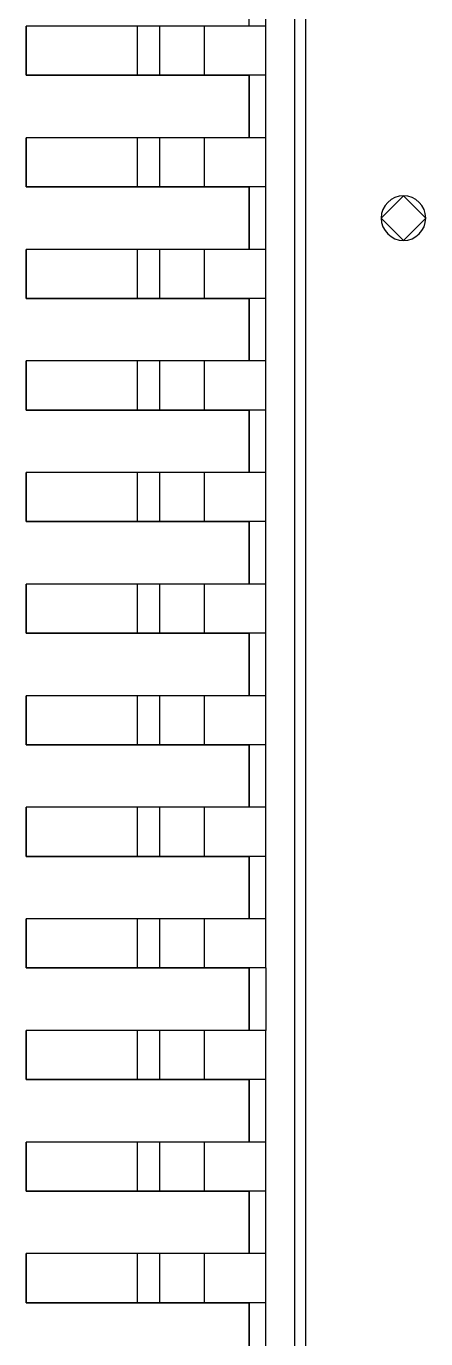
# Model space of a CAD drawing. Header units: inches. Extents: x 5 to 589, y -420 to -5.
# Drawn here: x 125.05 to 128.63, y -118.85 to -107.08 of the extents above; entities that cross this region are included whole.
import ezdxf

# ---------------------------------------------------------------- set-up
doc = ezdxf.new("R2010")
doc.units = ezdxf.units.IN
doc.header["$MEASUREMENT"] = 0

msp = doc.modelspace()

# ---------------------------------------------------------------- linework, layer by layer
at = {"color": 7, "true_color": 0xffffff}
for p, q in [((127.457, -128.25), (127.457, -89.358)), ((127.555, -89.4), (127.555, -128.208)), ((127.047, -107.084), (127.047, -106.524)), ((127.197, -107.084), (127.197, -106.524)), ((125.047, -107.084), (125.047, -107.524)), ((125.047, -107.524), (125.047, -107.084)), ((126.047, -107.084), (125.047, -107.084)), ((126.091, -107.084), (126.047, -107.084)), ((126.047, -107.524), (126.047, -107.084)), ((126.133, -107.084), (126.091, -107.084)), ((126.171, -107.084), (126.133, -107.084)), ((126.203, -107.084), (126.171, -107.084)), ((126.227, -107.084), (126.203, -107.084)), ((126.243, -107.084), (126.227, -107.084)), ((126.247, -107.084), (126.243, -107.084)), ((126.247, -107.524), (126.247, -107.084)), ((126.257, -107.084), (126.247, -107.084)), ((126.287, -107.084), (126.257, -107.084)), ((126.335, -107.084), (126.287, -107.084)), ((126.397, -107.084), (126.335, -107.084)), ((126.473, -107.084), (126.397, -107.084)), ((126.559, -107.084), (126.473, -107.084)), ((126.647, -107.084), (126.559, -107.084)), ((127.047, -107.084), (126.647, -107.084)), ((126.647, -107.524), (126.647, -107.084)), ((127.197, -107.084), (127.047, -107.084)), ((127.197, -107.524), (127.197, -107.084)), ((125.047, -107.524), (127.047, -107.524)), ((126.047, -107.524), (125.047, -107.524)), ((126.091, -107.524), (126.047, -107.524)), ((126.133, -107.524), (126.091, -107.524)), ((126.171, -107.524), (126.133, -107.524)), ((126.203, -107.524), (126.171, -107.524)), ((126.227, -107.524), (126.203, -107.524)), ((126.243, -107.524), (126.227, -107.524)), ((126.247, -107.524), (126.243, -107.524)), ((126.257, -107.524), (126.247, -107.524)), ((126.287, -107.524), (126.257, -107.524)), ((126.335, -107.524), (126.287, -107.524)), ((126.397, -107.524), (126.335, -107.524)), ((126.473, -107.524), (126.397, -107.524)), ((126.559, -107.524), (126.473, -107.524)), ((126.647, -107.524), (126.559, -107.524)), ((127.047, -107.524), (126.647, -107.524)), ((127.047, -107.524), (127.047, -108.084)), ((127.047, -108.084), (127.047, -107.524)), ((127.197, -107.524), (127.047, -107.524)), ((127.197, -108.084), (127.197, -107.524)), ((127.047, -108.084), (125.047, -108.084)), ((125.047, -108.084), (125.047, -108.524)), ((125.047, -108.524), (125.047, -108.084)), ((126.047, -108.084), (125.047, -108.084)), ((126.091, -108.084), (126.047, -108.084)), ((126.047, -108.524), (126.047, -108.084)), ((126.133, -108.084), (126.091, -108.084)), ((126.171, -108.084), (126.133, -108.084)), ((126.203, -108.084), (126.171, -108.084)), ((126.227, -108.084), (126.203, -108.084)), ((126.243, -108.084), (126.227, -108.084)), ((126.247, -108.084), (126.243, -108.084)), ((126.247, -108.524), (126.247, -108.084)), ((126.257, -108.084), (126.247, -108.084)), ((126.287, -108.084), (126.257, -108.084)), ((126.335, -108.084), (126.287, -108.084)), ((126.397, -108.084), (126.335, -108.084)), ((126.473, -108.084), (126.397, -108.084)), ((126.559, -108.084), (126.473, -108.084)), ((126.647, -108.084), (126.559, -108.084)), ((127.047, -108.084), (126.647, -108.084)), ((126.647, -108.524), (126.647, -108.084)), ((127.197, -108.084), (127.047, -108.084)), ((127.197, -108.524), (127.197, -108.084)), ((125.047, -108.524), (127.047, -108.524)), ((126.047, -108.524), (125.047, -108.524)), ((126.091, -108.524), (126.047, -108.524)), ((126.133, -108.524), (126.091, -108.524)), ((126.171, -108.524), (126.133, -108.524)), ((126.203, -108.524), (126.171, -108.524)), ((126.227, -108.524), (126.203, -108.524)), ((126.243, -108.524), (126.227, -108.524)), ((126.247, -108.524), (126.243, -108.524)), ((126.257, -108.524), (126.247, -108.524)), ((126.287, -108.524), (126.257, -108.524)), ((126.335, -108.524), (126.287, -108.524)), ((126.397, -108.524), (126.335, -108.524)), ((126.473, -108.524), (126.397, -108.524)), ((126.559, -108.524), (126.473, -108.524)), ((126.647, -108.524), (126.559, -108.524)), ((127.047, -108.524), (126.647, -108.524)), ((127.047, -108.524), (127.047, -109.084)), ((127.047, -109.084), (127.047, -108.524)), ((127.197, -108.524), (127.047, -108.524)), ((127.197, -109.084), (127.197, -108.524)), ((127.047, -109.084), (125.047, -109.084)), ((125.047, -109.084), (125.047, -109.524)), ((125.047, -109.524), (125.047, -109.084)), ((126.047, -109.084), (125.047, -109.084)), ((126.091, -109.084), (126.047, -109.084)), ((126.047, -109.524), (126.047, -109.084)), ((126.133, -109.084), (126.091, -109.084)), ((126.171, -109.084), (126.133, -109.084)), ((126.203, -109.084), (126.171, -109.084)), ((126.227, -109.084), (126.203, -109.084)), ((126.243, -109.084), (126.227, -109.084)), ((126.247, -109.084), (126.243, -109.084)), ((126.247, -109.524), (126.247, -109.084)), ((126.257, -109.084), (126.247, -109.084)), ((126.287, -109.084), (126.257, -109.084)), ((126.335, -109.084), (126.287, -109.084)), ((126.397, -109.084), (126.335, -109.084)), ((126.473, -109.084), (126.397, -109.084)), ((126.559, -109.084), (126.473, -109.084)), ((126.647, -109.084), (126.559, -109.084)), ((127.047, -109.084), (126.647, -109.084)), ((126.647, -109.524), (126.647, -109.084)), ((127.197, -109.084), (127.047, -109.084)), ((127.197, -109.524), (127.197, -109.084)), ((125.047, -109.524), (127.047, -109.524)), ((126.047, -109.524), (125.047, -109.524)), ((126.091, -109.524), (126.047, -109.524)), ((126.133, -109.524), (126.091, -109.524)), ((126.171, -109.524), (126.133, -109.524)), ((126.203, -109.524), (126.171, -109.524)), ((126.227, -109.524), (126.203, -109.524)), ((126.243, -109.524), (126.227, -109.524)), ((126.247, -109.524), (126.243, -109.524)), ((126.257, -109.524), (126.247, -109.524)), ((126.287, -109.524), (126.257, -109.524)), ((126.335, -109.524), (126.287, -109.524)), ((126.397, -109.524), (126.335, -109.524)), ((126.473, -109.524), (126.397, -109.524)), ((126.559, -109.524), (126.473, -109.524)), ((126.647, -109.524), (126.559, -109.524)), ((127.047, -109.524), (126.647, -109.524)), ((127.047, -109.524), (127.047, -110.084)), ((127.047, -110.084), (127.047, -109.524)), ((127.197, -109.524), (127.047, -109.524)), ((127.197, -110.084), (127.197, -109.524)), ((127.047, -110.084), (125.047, -110.084)), ((125.047, -110.084), (125.047, -110.524)), ((125.047, -110.524), (125.047, -110.084)), ((126.047, -110.084), (125.047, -110.084)), ((126.091, -110.084), (126.047, -110.084)), ((126.047, -110.524), (126.047, -110.084)), ((126.133, -110.084), (126.091, -110.084)), ((126.171, -110.084), (126.133, -110.084)), ((126.203, -110.084), (126.171, -110.084)), ((126.227, -110.084), (126.203, -110.084)), ((126.243, -110.084), (126.227, -110.084)), ((126.247, -110.084), (126.243, -110.084)), ((126.247, -110.524), (126.247, -110.084)), ((126.257, -110.084), (126.247, -110.084)), ((126.287, -110.084), (126.257, -110.084)), ((126.335, -110.084), (126.287, -110.084)), ((126.397, -110.084), (126.335, -110.084)), ((126.473, -110.084), (126.397, -110.084)), ((126.559, -110.084), (126.473, -110.084)), ((126.647, -110.084), (126.559, -110.084)), ((127.047, -110.084), (126.647, -110.084)), ((126.647, -110.524), (126.647, -110.084)), ((127.197, -110.084), (127.047, -110.084)), ((127.197, -110.524), (127.197, -110.084)), ((125.047, -110.524), (127.047, -110.524)), ((126.047, -110.524), (125.047, -110.524)), ((126.091, -110.524), (126.047, -110.524)), ((126.133, -110.524), (126.091, -110.524)), ((126.171, -110.524), (126.133, -110.524)), ((126.203, -110.524), (126.171, -110.524)), ((126.227, -110.524), (126.203, -110.524)), ((126.243, -110.524), (126.227, -110.524)), ((126.247, -110.524), (126.243, -110.524)), ((126.257, -110.524), (126.247, -110.524)), ((126.287, -110.524), (126.257, -110.524)), ((126.335, -110.524), (126.287, -110.524)), ((126.397, -110.524), (126.335, -110.524)), ((126.473, -110.524), (126.397, -110.524)), ((126.559, -110.524), (126.473, -110.524)), ((126.647, -110.524), (126.559, -110.524)), ((127.047, -110.524), (126.647, -110.524)), ((127.047, -110.524), (127.047, -111.084)), ((127.047, -111.084), (127.047, -110.524)), ((127.197, -110.524), (127.047, -110.524)), ((127.197, -111.084), (127.197, -110.524)), ((127.047, -111.084), (125.047, -111.084)), ((125.047, -111.084), (125.047, -111.524)), ((125.047, -111.524), (125.047, -111.084)), ((126.047, -111.084), (125.047, -111.084)), ((126.091, -111.084), (126.047, -111.084)), ((126.047, -111.524), (126.047, -111.084)), ((126.133, -111.084), (126.091, -111.084)), ((126.171, -111.084), (126.133, -111.084)), ((126.203, -111.084), (126.171, -111.084)), ((126.227, -111.084), (126.203, -111.084)), ((126.243, -111.084), (126.227, -111.084)), ((126.247, -111.084), (126.243, -111.084)), ((126.247, -111.524), (126.247, -111.084)), ((126.257, -111.084), (126.247, -111.084)), ((126.287, -111.084), (126.257, -111.084)), ((126.335, -111.084), (126.287, -111.084)), ((126.397, -111.084), (126.335, -111.084)), ((126.473, -111.084), (126.397, -111.084)), ((126.559, -111.084), (126.473, -111.084)), ((126.647, -111.084), (126.559, -111.084)), ((127.047, -111.084), (126.647, -111.084)), ((126.647, -111.524), (126.647, -111.084)), ((127.197, -111.084), (127.047, -111.084)), ((127.197, -111.524), (127.197, -111.084)), ((125.047, -111.524), (127.047, -111.524)), ((126.047, -111.524), (125.047, -111.524)), ((126.091, -111.524), (126.047, -111.524)), ((126.133, -111.524), (126.091, -111.524)), ((126.171, -111.524), (126.133, -111.524)), ((126.203, -111.524), (126.171, -111.524)), ((126.227, -111.524), (126.203, -111.524)), ((126.243, -111.524), (126.227, -111.524)), ((126.247, -111.524), (126.243, -111.524)), ((126.257, -111.524), (126.247, -111.524)), ((126.287, -111.524), (126.257, -111.524)), ((126.335, -111.524), (126.287, -111.524)), ((126.397, -111.524), (126.335, -111.524)), ((126.473, -111.524), (126.397, -111.524)), ((126.559, -111.524), (126.473, -111.524)), ((126.647, -111.524), (126.559, -111.524)), ((127.047, -111.524), (126.647, -111.524)), ((127.047, -111.524), (127.047, -112.084)), ((127.047, -112.084), (127.047, -111.524)), ((127.197, -111.524), (127.047, -111.524)), ((127.197, -112.084), (127.197, -111.524)), ((127.047, -112.084), (125.047, -112.084)), ((125.047, -112.084), (125.047, -112.524)), ((125.047, -112.524), (125.047, -112.084)), ((126.047, -112.084), (125.047, -112.084)), ((126.091, -112.084), (126.047, -112.084)), ((126.047, -112.524), (126.047, -112.084)), ((126.133, -112.084), (126.091, -112.084)), ((126.171, -112.084), (126.133, -112.084)), ((126.203, -112.084), (126.171, -112.084)), ((126.227, -112.084), (126.203, -112.084)), ((126.243, -112.084), (126.227, -112.084)), ((126.247, -112.084), (126.243, -112.084)), ((126.247, -112.524), (126.247, -112.084)), ((126.257, -112.084), (126.247, -112.084)), ((126.287, -112.084), (126.257, -112.084)), ((126.335, -112.084), (126.287, -112.084)), ((126.397, -112.084), (126.335, -112.084)), ((126.473, -112.084), (126.397, -112.084)), ((126.559, -112.084), (126.473, -112.084)), ((126.647, -112.084), (126.559, -112.084)), ((127.047, -112.084), (126.647, -112.084)), ((126.647, -112.524), (126.647, -112.084)), ((127.197, -112.084), (127.047, -112.084)), ((127.197, -112.524), (127.197, -112.084)), ((125.047, -112.524), (127.047, -112.524)), ((126.047, -112.524), (125.047, -112.524)), ((126.091, -112.524), (126.047, -112.524)), ((126.133, -112.524), (126.091, -112.524)), ((126.171, -112.524), (126.133, -112.524)), ((126.203, -112.524), (126.171, -112.524)), ((126.227, -112.524), (126.203, -112.524)), ((126.243, -112.524), (126.227, -112.524)), ((126.247, -112.524), (126.243, -112.524)), ((126.257, -112.524), (126.247, -112.524)), ((126.287, -112.524), (126.257, -112.524)), ((126.335, -112.524), (126.287, -112.524)), ((126.397, -112.524), (126.335, -112.524)), ((126.473, -112.524), (126.397, -112.524)), ((126.559, -112.524), (126.473, -112.524)), ((126.647, -112.524), (126.559, -112.524)), ((127.047, -112.524), (126.647, -112.524)), ((127.047, -112.524), (127.047, -113.084)), ((127.047, -113.084), (127.047, -112.524)), ((127.197, -112.524), (127.047, -112.524)), ((127.197, -113.084), (127.197, -112.524)), ((127.047, -113.084), (125.047, -113.084)), ((125.047, -113.084), (125.047, -113.524)), ((125.047, -113.524), (125.047, -113.084)), ((126.047, -113.084), (125.047, -113.084)), ((126.091, -113.084), (126.047, -113.084)), ((126.047, -113.524), (126.047, -113.084)), ((126.133, -113.084), (126.091, -113.084)), ((126.171, -113.084), (126.133, -113.084)), ((126.203, -113.084), (126.171, -113.084)), ((126.227, -113.084), (126.203, -113.084)), ((126.243, -113.084), (126.227, -113.084)), ((126.247, -113.084), (126.243, -113.084)), ((126.247, -113.524), (126.247, -113.084)), ((126.257, -113.084), (126.247, -113.084)), ((126.287, -113.084), (126.257, -113.084)), ((126.335, -113.084), (126.287, -113.084)), ((126.397, -113.084), (126.335, -113.084)), ((126.473, -113.084), (126.397, -113.084)), ((126.559, -113.084), (126.473, -113.084)), ((126.647, -113.084), (126.559, -113.084)), ((127.047, -113.084), (126.647, -113.084)), ((126.647, -113.524), (126.647, -113.084)), ((127.197, -113.084), (127.047, -113.084)), ((127.197, -113.524), (127.197, -113.084)), ((125.047, -113.524), (127.047, -113.524)), ((126.047, -113.524), (125.047, -113.524)), ((126.091, -113.524), (126.047, -113.524)), ((126.133, -113.524), (126.091, -113.524)), ((126.171, -113.524), (126.133, -113.524)), ((126.203, -113.524), (126.171, -113.524)), ((126.227, -113.524), (126.203, -113.524)), ((126.243, -113.524), (126.227, -113.524)), ((126.247, -113.524), (126.243, -113.524)), ((126.257, -113.524), (126.247, -113.524)), ((126.287, -113.524), (126.257, -113.524)), ((126.335, -113.524), (126.287, -113.524)), ((126.397, -113.524), (126.335, -113.524)), ((126.473, -113.524), (126.397, -113.524)), ((126.559, -113.524), (126.473, -113.524)), ((126.647, -113.524), (126.559, -113.524)), ((127.047, -113.524), (126.647, -113.524)), ((127.047, -113.524), (127.047, -114.084)), ((127.047, -114.084), (127.047, -113.524)), ((127.197, -113.524), (127.047, -113.524)), ((127.197, -114.084), (127.197, -113.524)), ((127.047, -114.084), (125.047, -114.084)), ((125.047, -114.084), (125.047, -114.524)), ((125.047, -114.524), (125.047, -114.084)), ((126.047, -114.084), (125.047, -114.084)), ((126.091, -114.084), (126.047, -114.084)), ((126.047, -114.524), (126.047, -114.084)), ((126.133, -114.084), (126.091, -114.084)), ((126.171, -114.084), (126.133, -114.084)), ((126.203, -114.084), (126.171, -114.084)), ((126.227, -114.084), (126.203, -114.084)), ((126.243, -114.084), (126.227, -114.084)), ((126.247, -114.084), (126.243, -114.084)), ((126.247, -114.524), (126.247, -114.084)), ((126.257, -114.084), (126.247, -114.084)), ((126.287, -114.084), (126.257, -114.084)), ((126.335, -114.084), (126.287, -114.084)), ((126.397, -114.084), (126.335, -114.084)), ((126.473, -114.084), (126.397, -114.084)), ((126.559, -114.084), (126.473, -114.084)), ((126.647, -114.084), (126.559, -114.084)), ((127.047, -114.084), (126.647, -114.084)), ((126.647, -114.524), (126.647, -114.084)), ((127.197, -114.084), (127.047, -114.084)), ((127.197, -114.524), (127.197, -114.084)), ((125.047, -114.524), (127.047, -114.524)), ((126.047, -114.524), (125.047, -114.524)), ((126.091, -114.524), (126.047, -114.524)), ((126.133, -114.524), (126.091, -114.524)), ((126.171, -114.524), (126.133, -114.524)), ((126.203, -114.524), (126.171, -114.524)), ((126.227, -114.524), (126.203, -114.524)), ((126.243, -114.524), (126.227, -114.524)), ((126.247, -114.524), (126.243, -114.524)), ((126.257, -114.524), (126.247, -114.524)), ((126.287, -114.524), (126.257, -114.524)), ((126.335, -114.524), (126.287, -114.524)), ((126.397, -114.524), (126.335, -114.524)), ((126.473, -114.524), (126.397, -114.524)), ((126.559, -114.524), (126.473, -114.524)), ((126.647, -114.524), (126.559, -114.524)), ((127.047, -114.524), (126.647, -114.524)), ((127.047, -114.524), (127.047, -115.084)), ((127.047, -115.084), (127.047, -114.524)), ((127.197, -114.524), (127.047, -114.524)), ((127.197, -115.084), (127.197, -114.524)), ((127.047, -115.084), (125.047, -115.084)), ((125.047, -115.084), (125.047, -115.524)), ((125.047, -115.524), (125.047, -115.084)), ((126.047, -115.084), (125.047, -115.084)), ((126.091, -115.084), (126.047, -115.084)), ((126.047, -115.524), (126.047, -115.084)), ((126.133, -115.084), (126.091, -115.084)), ((126.171, -115.084), (126.133, -115.084)), ((126.203, -115.084), (126.171, -115.084)), ((126.227, -115.084), (126.203, -115.084)), ((126.243, -115.084), (126.227, -115.084)), ((126.247, -115.084), (126.243, -115.084)), ((126.247, -115.524), (126.247, -115.084)), ((126.257, -115.084), (126.247, -115.084)), ((126.287, -115.084), (126.257, -115.084)), ((126.335, -115.084), (126.287, -115.084)), ((126.397, -115.084), (126.335, -115.084)), ((126.473, -115.084), (126.397, -115.084)), ((126.559, -115.084), (126.473, -115.084)), ((126.647, -115.084), (126.559, -115.084)), ((127.047, -115.084), (126.647, -115.084)), ((126.647, -115.524), (126.647, -115.084)), ((127.197, -115.084), (127.047, -115.084)), ((127.197, -115.524), (127.197, -115.084)), ((125.047, -115.524), (127.047, -115.524)), ((126.047, -115.524), (125.047, -115.524)), ((126.091, -115.524), (126.047, -115.524)), ((126.133, -115.524), (126.091, -115.524)), ((126.171, -115.524), (126.133, -115.524)), ((126.203, -115.524), (126.171, -115.524)), ((126.227, -115.524), (126.203, -115.524)), ((126.243, -115.524), (126.227, -115.524)), ((126.247, -115.524), (126.243, -115.524)), ((126.257, -115.524), (126.247, -115.524)), ((126.287, -115.524), (126.257, -115.524)), ((126.335, -115.524), (126.287, -115.524)), ((126.397, -115.524), (126.335, -115.524)), ((126.473, -115.524), (126.397, -115.524)), ((126.559, -115.524), (126.473, -115.524)), ((126.647, -115.524), (126.559, -115.524)), ((127.047, -115.524), (126.647, -115.524)), ((127.047, -115.524), (127.047, -116.084)), ((127.047, -116.084), (127.047, -115.524)), ((127.197, -115.524), (127.047, -115.524)), ((127.197, -115.524), (127.197, -116.084)), ((127.047, -116.084), (125.047, -116.084)), ((125.047, -116.084), (125.047, -116.524)), ((125.047, -116.524), (125.047, -116.084)), ((126.047, -116.084), (125.047, -116.084)), ((126.091, -116.084), (126.047, -116.084)), ((126.047, -116.524), (126.047, -116.084)), ((126.133, -116.084), (126.091, -116.084)), ((126.171, -116.084), (126.133, -116.084)), ((126.203, -116.084), (126.171, -116.084)), ((126.227, -116.084), (126.203, -116.084)), ((126.243, -116.084), (126.227, -116.084)), ((126.247, -116.084), (126.243, -116.084)), ((126.247, -116.524), (126.247, -116.084)), ((126.257, -116.084), (126.247, -116.084)), ((126.287, -116.084), (126.257, -116.084)), ((126.335, -116.084), (126.287, -116.084)), ((126.397, -116.084), (126.335, -116.084)), ((126.473, -116.084), (126.397, -116.084)), ((126.559, -116.084), (126.473, -116.084)), ((126.647, -116.084), (126.559, -116.084)), ((127.047, -116.084), (126.647, -116.084)), ((126.647, -116.524), (126.647, -116.084)), ((127.197, -116.084), (127.047, -116.084)), ((127.197, -116.524), (127.197, -116.084)), ((125.047, -116.524), (127.047, -116.524)), ((126.047, -116.524), (125.047, -116.524)), ((126.091, -116.524), (126.047, -116.524)), ((126.133, -116.524), (126.091, -116.524)), ((126.171, -116.524), (126.133, -116.524)), ((126.203, -116.524), (126.171, -116.524)), ((126.227, -116.524), (126.203, -116.524)), ((126.243, -116.524), (126.227, -116.524)), ((126.247, -116.524), (126.243, -116.524)), ((126.257, -116.524), (126.247, -116.524)), ((126.287, -116.524), (126.257, -116.524)), ((126.335, -116.524), (126.287, -116.524)), ((126.397, -116.524), (126.335, -116.524)), ((126.473, -116.524), (126.397, -116.524)), ((126.559, -116.524), (126.473, -116.524)), ((126.647, -116.524), (126.559, -116.524)), ((127.047, -116.524), (126.647, -116.524)), ((127.047, -116.524), (127.047, -117.084)), ((127.047, -117.084), (127.047, -116.524)), ((127.197, -116.524), (127.047, -116.524)), ((127.197, -117.084), (127.197, -116.524)), ((127.047, -117.084), (125.047, -117.084)), ((125.047, -117.084), (125.047, -117.524)), ((125.047, -117.524), (125.047, -117.084)), ((126.047, -117.084), (125.047, -117.084)), ((126.091, -117.084), (126.047, -117.084)), ((126.047, -117.524), (126.047, -117.084)), ((126.133, -117.084), (126.091, -117.084)), ((126.171, -117.084), (126.133, -117.084)), ((126.203, -117.084), (126.171, -117.084)), ((126.227, -117.084), (126.203, -117.084)), ((126.243, -117.084), (126.227, -117.084)), ((126.247, -117.084), (126.243, -117.084)), ((126.247, -117.524), (126.247, -117.084)), ((126.257, -117.084), (126.247, -117.084)), ((126.287, -117.084), (126.257, -117.084)), ((126.335, -117.084), (126.287, -117.084)), ((126.397, -117.084), (126.335, -117.084)), ((126.473, -117.084), (126.397, -117.084)), ((126.559, -117.084), (126.473, -117.084)), ((126.647, -117.084), (126.559, -117.084)), ((127.047, -117.084), (126.647, -117.084)), ((126.647, -117.524), (126.647, -117.084)), ((127.197, -117.084), (127.047, -117.084)), ((127.197, -117.524), (127.197, -117.084)), ((125.047, -117.524), (127.047, -117.524)), ((126.047, -117.524), (125.047, -117.524)), ((126.091, -117.524), (126.047, -117.524)), ((126.133, -117.524), (126.091, -117.524)), ((126.171, -117.524), (126.133, -117.524)), ((126.203, -117.524), (126.171, -117.524)), ((126.227, -117.524), (126.203, -117.524)), ((126.243, -117.524), (126.227, -117.524)), ((126.247, -117.524), (126.243, -117.524)), ((126.257, -117.524), (126.247, -117.524)), ((126.287, -117.524), (126.257, -117.524)), ((126.335, -117.524), (126.287, -117.524)), ((126.397, -117.524), (126.335, -117.524)), ((126.473, -117.524), (126.397, -117.524)), ((126.559, -117.524), (126.473, -117.524)), ((126.647, -117.524), (126.559, -117.524)), ((127.047, -117.524), (126.647, -117.524)), ((127.047, -117.524), (127.047, -118.084)), ((127.047, -118.084), (127.047, -117.524)), ((127.197, -117.524), (127.047, -117.524)), ((127.197, -118.084), (127.197, -117.524)), ((127.047, -118.084), (125.047, -118.084)), ((125.047, -118.084), (125.047, -118.524)), ((125.047, -118.524), (125.047, -118.084)), ((126.047, -118.084), (125.047, -118.084)), ((126.091, -118.084), (126.047, -118.084)), ((126.047, -118.524), (126.047, -118.084)), ((126.133, -118.084), (126.091, -118.084)), ((126.171, -118.084), (126.133, -118.084)), ((126.203, -118.084), (126.171, -118.084)), ((126.227, -118.084), (126.203, -118.084)), ((126.243, -118.084), (126.227, -118.084)), ((126.247, -118.084), (126.243, -118.084)), ((126.247, -118.524), (126.247, -118.084)), ((126.257, -118.084), (126.247, -118.084)), ((126.287, -118.084), (126.257, -118.084)), ((126.335, -118.084), (126.287, -118.084)), ((126.397, -118.084), (126.335, -118.084)), ((126.473, -118.084), (126.397, -118.084)), ((126.559, -118.084), (126.473, -118.084)), ((126.647, -118.084), (126.559, -118.084)), ((127.047, -118.084), (126.647, -118.084)), ((126.647, -118.524), (126.647, -118.084)), ((127.197, -118.084), (127.047, -118.084)), ((127.197, -118.524), (127.197, -118.084)), ((125.047, -118.524), (127.047, -118.524)), ((126.047, -118.524), (125.047, -118.524)), ((126.091, -118.524), (126.047, -118.524)), ((126.133, -118.524), (126.091, -118.524)), ((126.171, -118.524), (126.133, -118.524)), ((126.203, -118.524), (126.171, -118.524)), ((126.227, -118.524), (126.203, -118.524)), ((126.243, -118.524), (126.227, -118.524)), ((126.247, -118.524), (126.243, -118.524)), ((126.257, -118.524), (126.247, -118.524)), ((126.287, -118.524), (126.257, -118.524)), ((126.335, -118.524), (126.287, -118.524)), ((126.397, -118.524), (126.335, -118.524)), ((126.473, -118.524), (126.397, -118.524)), ((126.559, -118.524), (126.473, -118.524)), ((126.647, -118.524), (126.559, -118.524)), ((127.047, -118.524), (126.647, -118.524)), ((127.047, -118.524), (127.047, -119.084)), ((127.047, -119.084), (127.047, -118.524)), ((127.197, -118.524), (127.047, -118.524)), ((127.197, -119.084), (127.197, -118.524))]:
    msp.add_line(p, q, dxfattribs=at)
at = {"color": 18, "true_color": 0x000000}
for p, q in [((127.457, -128.25), (127.457, -89.358)), ((127.555, -89.4), (127.555, -128.208)), ((127.047, -107.084), (127.047, -106.524)), ((127.197, -107.084), (127.197, -106.524)), ((125.047, -107.084), (125.047, -107.524)), ((125.047, -107.524), (125.047, -107.084)), ((126.047, -107.084), (125.047, -107.084)), ((126.091, -107.084), (126.047, -107.084)), ((126.047, -107.524), (126.047, -107.084)), ((126.133, -107.084), (126.091, -107.084)), ((126.171, -107.084), (126.133, -107.084)), ((126.203, -107.084), (126.171, -107.084)), ((126.227, -107.084), (126.203, -107.084)), ((126.243, -107.084), (126.227, -107.084)), ((126.247, -107.084), (126.243, -107.084)), ((126.247, -107.524), (126.247, -107.084)), ((126.257, -107.084), (126.247, -107.084)), ((126.287, -107.084), (126.257, -107.084)), ((126.335, -107.084), (126.287, -107.084)), ((126.397, -107.084), (126.335, -107.084)), ((126.473, -107.084), (126.397, -107.084)), ((126.559, -107.084), (126.473, -107.084)), ((126.647, -107.084), (126.559, -107.084)), ((127.047, -107.084), (126.647, -107.084)), ((126.647, -107.524), (126.647, -107.084)), ((127.197, -107.084), (127.047, -107.084)), ((127.197, -107.524), (127.197, -107.084)), ((125.047, -107.524), (127.047, -107.524)), ((126.047, -107.524), (125.047, -107.524)), ((126.091, -107.524), (126.047, -107.524)), ((126.133, -107.524), (126.091, -107.524)), ((126.171, -107.524), (126.133, -107.524)), ((126.203, -107.524), (126.171, -107.524)), ((126.227, -107.524), (126.203, -107.524)), ((126.243, -107.524), (126.227, -107.524)), ((126.247, -107.524), (126.243, -107.524)), ((126.257, -107.524), (126.247, -107.524)), ((126.287, -107.524), (126.257, -107.524)), ((126.335, -107.524), (126.287, -107.524)), ((126.397, -107.524), (126.335, -107.524)), ((126.473, -107.524), (126.397, -107.524)), ((126.559, -107.524), (126.473, -107.524)), ((126.647, -107.524), (126.559, -107.524)), ((127.047, -107.524), (126.647, -107.524)), ((127.047, -107.524), (127.047, -108.084)), ((127.047, -108.084), (127.047, -107.524)), ((127.197, -107.524), (127.047, -107.524)), ((127.197, -108.084), (127.197, -107.524)), ((127.047, -108.084), (125.047, -108.084)), ((125.047, -108.084), (125.047, -108.524)), ((125.047, -108.524), (125.047, -108.084)), ((126.047, -108.084), (125.047, -108.084)), ((126.091, -108.084), (126.047, -108.084)), ((126.047, -108.524), (126.047, -108.084)), ((126.133, -108.084), (126.091, -108.084)), ((126.171, -108.084), (126.133, -108.084)), ((126.203, -108.084), (126.171, -108.084)), ((126.227, -108.084), (126.203, -108.084)), ((126.243, -108.084), (126.227, -108.084)), ((126.247, -108.084), (126.243, -108.084)), ((126.247, -108.524), (126.247, -108.084)), ((126.257, -108.084), (126.247, -108.084)), ((126.287, -108.084), (126.257, -108.084)), ((126.335, -108.084), (126.287, -108.084)), ((126.397, -108.084), (126.335, -108.084)), ((126.473, -108.084), (126.397, -108.084)), ((126.559, -108.084), (126.473, -108.084)), ((126.647, -108.084), (126.559, -108.084)), ((127.047, -108.084), (126.647, -108.084)), ((126.647, -108.524), (126.647, -108.084)), ((127.197, -108.084), (127.047, -108.084)), ((127.197, -108.524), (127.197, -108.084)), ((125.047, -108.524), (127.047, -108.524)), ((126.047, -108.524), (125.047, -108.524)), ((126.091, -108.524), (126.047, -108.524)), ((126.133, -108.524), (126.091, -108.524)), ((126.171, -108.524), (126.133, -108.524)), ((126.203, -108.524), (126.171, -108.524)), ((126.227, -108.524), (126.203, -108.524)), ((126.243, -108.524), (126.227, -108.524)), ((126.247, -108.524), (126.243, -108.524)), ((126.257, -108.524), (126.247, -108.524)), ((126.287, -108.524), (126.257, -108.524)), ((126.335, -108.524), (126.287, -108.524)), ((126.397, -108.524), (126.335, -108.524)), ((126.473, -108.524), (126.397, -108.524)), ((126.559, -108.524), (126.473, -108.524)), ((126.647, -108.524), (126.559, -108.524)), ((127.047, -108.524), (126.647, -108.524)), ((127.047, -108.524), (127.047, -109.084)), ((127.047, -109.084), (127.047, -108.524)), ((127.197, -108.524), (127.047, -108.524)), ((127.197, -109.084), (127.197, -108.524)), ((128.433, -108.604), (128.233, -108.804)), ((128.633, -108.804), (128.433, -108.604)), ((128.233, -108.804), (128.433, -109.004)), ((128.433, -109.004), (128.633, -108.804)), ((127.047, -109.084), (125.047, -109.084)), ((125.047, -109.084), (125.047, -109.524)), ((125.047, -109.524), (125.047, -109.084)), ((126.047, -109.084), (125.047, -109.084)), ((126.091, -109.084), (126.047, -109.084)), ((126.047, -109.524), (126.047, -109.084)), ((126.133, -109.084), (126.091, -109.084)), ((126.171, -109.084), (126.133, -109.084)), ((126.203, -109.084), (126.171, -109.084)), ((126.227, -109.084), (126.203, -109.084)), ((126.243, -109.084), (126.227, -109.084)), ((126.247, -109.084), (126.243, -109.084)), ((126.247, -109.524), (126.247, -109.084)), ((126.257, -109.084), (126.247, -109.084)), ((126.287, -109.084), (126.257, -109.084)), ((126.335, -109.084), (126.287, -109.084)), ((126.397, -109.084), (126.335, -109.084)), ((126.473, -109.084), (126.397, -109.084)), ((126.559, -109.084), (126.473, -109.084)), ((126.647, -109.084), (126.559, -109.084)), ((127.047, -109.084), (126.647, -109.084)), ((126.647, -109.524), (126.647, -109.084)), ((127.197, -109.084), (127.047, -109.084)), ((127.197, -109.524), (127.197, -109.084)), ((125.047, -109.524), (127.047, -109.524)), ((126.047, -109.524), (125.047, -109.524)), ((126.091, -109.524), (126.047, -109.524)), ((126.133, -109.524), (126.091, -109.524)), ((126.171, -109.524), (126.133, -109.524)), ((126.203, -109.524), (126.171, -109.524)), ((126.227, -109.524), (126.203, -109.524)), ((126.243, -109.524), (126.227, -109.524)), ((126.247, -109.524), (126.243, -109.524)), ((126.257, -109.524), (126.247, -109.524)), ((126.287, -109.524), (126.257, -109.524)), ((126.335, -109.524), (126.287, -109.524)), ((126.397, -109.524), (126.335, -109.524)), ((126.473, -109.524), (126.397, -109.524)), ((126.559, -109.524), (126.473, -109.524)), ((126.647, -109.524), (126.559, -109.524)), ((127.047, -109.524), (126.647, -109.524)), ((127.047, -109.524), (127.047, -110.084)), ((127.047, -110.084), (127.047, -109.524)), ((127.197, -109.524), (127.047, -109.524)), ((127.197, -110.084), (127.197, -109.524)), ((127.047, -110.084), (125.047, -110.084)), ((125.047, -110.084), (125.047, -110.524)), ((125.047, -110.524), (125.047, -110.084)), ((126.047, -110.084), (125.047, -110.084)), ((126.091, -110.084), (126.047, -110.084)), ((126.047, -110.524), (126.047, -110.084)), ((126.133, -110.084), (126.091, -110.084)), ((126.171, -110.084), (126.133, -110.084)), ((126.203, -110.084), (126.171, -110.084)), ((126.227, -110.084), (126.203, -110.084)), ((126.243, -110.084), (126.227, -110.084)), ((126.247, -110.084), (126.243, -110.084)), ((126.247, -110.524), (126.247, -110.084)), ((126.257, -110.084), (126.247, -110.084)), ((126.287, -110.084), (126.257, -110.084)), ((126.335, -110.084), (126.287, -110.084)), ((126.397, -110.084), (126.335, -110.084)), ((126.473, -110.084), (126.397, -110.084)), ((126.559, -110.084), (126.473, -110.084)), ((126.647, -110.084), (126.559, -110.084)), ((127.047, -110.084), (126.647, -110.084)), ((126.647, -110.524), (126.647, -110.084)), ((127.197, -110.084), (127.047, -110.084)), ((127.197, -110.524), (127.197, -110.084)), ((125.047, -110.524), (127.047, -110.524)), ((126.047, -110.524), (125.047, -110.524)), ((126.091, -110.524), (126.047, -110.524)), ((126.133, -110.524), (126.091, -110.524)), ((126.171, -110.524), (126.133, -110.524)), ((126.203, -110.524), (126.171, -110.524)), ((126.227, -110.524), (126.203, -110.524)), ((126.243, -110.524), (126.227, -110.524)), ((126.247, -110.524), (126.243, -110.524)), ((126.257, -110.524), (126.247, -110.524)), ((126.287, -110.524), (126.257, -110.524)), ((126.335, -110.524), (126.287, -110.524)), ((126.397, -110.524), (126.335, -110.524)), ((126.473, -110.524), (126.397, -110.524)), ((126.559, -110.524), (126.473, -110.524)), ((126.647, -110.524), (126.559, -110.524)), ((127.047, -110.524), (126.647, -110.524)), ((127.047, -110.524), (127.047, -111.084)), ((127.047, -111.084), (127.047, -110.524)), ((127.197, -110.524), (127.047, -110.524)), ((127.197, -111.084), (127.197, -110.524)), ((127.047, -111.084), (125.047, -111.084)), ((125.047, -111.084), (125.047, -111.524)), ((125.047, -111.524), (125.047, -111.084)), ((126.047, -111.084), (125.047, -111.084)), ((126.091, -111.084), (126.047, -111.084)), ((126.047, -111.524), (126.047, -111.084)), ((126.133, -111.084), (126.091, -111.084)), ((126.171, -111.084), (126.133, -111.084)), ((126.203, -111.084), (126.171, -111.084)), ((126.227, -111.084), (126.203, -111.084)), ((126.243, -111.084), (126.227, -111.084)), ((126.247, -111.084), (126.243, -111.084)), ((126.247, -111.524), (126.247, -111.084)), ((126.257, -111.084), (126.247, -111.084)), ((126.287, -111.084), (126.257, -111.084)), ((126.335, -111.084), (126.287, -111.084)), ((126.397, -111.084), (126.335, -111.084)), ((126.473, -111.084), (126.397, -111.084)), ((126.559, -111.084), (126.473, -111.084)), ((126.647, -111.084), (126.559, -111.084)), ((127.047, -111.084), (126.647, -111.084)), ((126.647, -111.524), (126.647, -111.084)), ((127.197, -111.084), (127.047, -111.084)), ((127.197, -111.524), (127.197, -111.084)), ((125.047, -111.524), (127.047, -111.524)), ((126.047, -111.524), (125.047, -111.524)), ((126.091, -111.524), (126.047, -111.524)), ((126.133, -111.524), (126.091, -111.524)), ((126.171, -111.524), (126.133, -111.524)), ((126.203, -111.524), (126.171, -111.524)), ((126.227, -111.524), (126.203, -111.524)), ((126.243, -111.524), (126.227, -111.524)), ((126.247, -111.524), (126.243, -111.524)), ((126.257, -111.524), (126.247, -111.524)), ((126.287, -111.524), (126.257, -111.524)), ((126.335, -111.524), (126.287, -111.524)), ((126.397, -111.524), (126.335, -111.524)), ((126.473, -111.524), (126.397, -111.524)), ((126.559, -111.524), (126.473, -111.524)), ((126.647, -111.524), (126.559, -111.524)), ((127.047, -111.524), (126.647, -111.524)), ((127.047, -111.524), (127.047, -112.084)), ((127.047, -112.084), (127.047, -111.524)), ((127.197, -111.524), (127.047, -111.524)), ((127.197, -112.084), (127.197, -111.524)), ((127.047, -112.084), (125.047, -112.084)), ((125.047, -112.084), (125.047, -112.524)), ((125.047, -112.524), (125.047, -112.084)), ((126.047, -112.084), (125.047, -112.084)), ((126.091, -112.084), (126.047, -112.084)), ((126.047, -112.524), (126.047, -112.084)), ((126.133, -112.084), (126.091, -112.084)), ((126.171, -112.084), (126.133, -112.084)), ((126.203, -112.084), (126.171, -112.084)), ((126.227, -112.084), (126.203, -112.084)), ((126.243, -112.084), (126.227, -112.084)), ((126.247, -112.084), (126.243, -112.084)), ((126.247, -112.524), (126.247, -112.084)), ((126.257, -112.084), (126.247, -112.084)), ((126.287, -112.084), (126.257, -112.084)), ((126.335, -112.084), (126.287, -112.084)), ((126.397, -112.084), (126.335, -112.084)), ((126.473, -112.084), (126.397, -112.084)), ((126.559, -112.084), (126.473, -112.084)), ((126.647, -112.084), (126.559, -112.084)), ((127.047, -112.084), (126.647, -112.084)), ((126.647, -112.524), (126.647, -112.084)), ((127.197, -112.084), (127.047, -112.084)), ((127.197, -112.524), (127.197, -112.084)), ((125.047, -112.524), (127.047, -112.524)), ((126.047, -112.524), (125.047, -112.524)), ((126.091, -112.524), (126.047, -112.524)), ((126.133, -112.524), (126.091, -112.524)), ((126.171, -112.524), (126.133, -112.524)), ((126.203, -112.524), (126.171, -112.524)), ((126.227, -112.524), (126.203, -112.524)), ((126.243, -112.524), (126.227, -112.524)), ((126.247, -112.524), (126.243, -112.524)), ((126.257, -112.524), (126.247, -112.524)), ((126.287, -112.524), (126.257, -112.524)), ((126.335, -112.524), (126.287, -112.524)), ((126.397, -112.524), (126.335, -112.524)), ((126.473, -112.524), (126.397, -112.524)), ((126.559, -112.524), (126.473, -112.524)), ((126.647, -112.524), (126.559, -112.524)), ((127.047, -112.524), (126.647, -112.524)), ((127.047, -112.524), (127.047, -113.084)), ((127.047, -113.084), (127.047, -112.524)), ((127.197, -112.524), (127.047, -112.524)), ((127.197, -113.084), (127.197, -112.524)), ((127.047, -113.084), (125.047, -113.084)), ((125.047, -113.084), (125.047, -113.524)), ((125.047, -113.524), (125.047, -113.084)), ((126.047, -113.084), (125.047, -113.084)), ((126.091, -113.084), (126.047, -113.084)), ((126.047, -113.524), (126.047, -113.084)), ((126.133, -113.084), (126.091, -113.084)), ((126.171, -113.084), (126.133, -113.084)), ((126.203, -113.084), (126.171, -113.084)), ((126.227, -113.084), (126.203, -113.084)), ((126.243, -113.084), (126.227, -113.084)), ((126.247, -113.084), (126.243, -113.084)), ((126.247, -113.524), (126.247, -113.084)), ((126.257, -113.084), (126.247, -113.084)), ((126.287, -113.084), (126.257, -113.084)), ((126.335, -113.084), (126.287, -113.084)), ((126.397, -113.084), (126.335, -113.084)), ((126.473, -113.084), (126.397, -113.084)), ((126.559, -113.084), (126.473, -113.084)), ((126.647, -113.084), (126.559, -113.084)), ((127.047, -113.084), (126.647, -113.084)), ((126.647, -113.524), (126.647, -113.084)), ((127.197, -113.084), (127.047, -113.084)), ((127.197, -113.524), (127.197, -113.084)), ((125.047, -113.524), (127.047, -113.524)), ((126.047, -113.524), (125.047, -113.524)), ((126.091, -113.524), (126.047, -113.524)), ((126.133, -113.524), (126.091, -113.524)), ((126.171, -113.524), (126.133, -113.524)), ((126.203, -113.524), (126.171, -113.524)), ((126.227, -113.524), (126.203, -113.524)), ((126.243, -113.524), (126.227, -113.524)), ((126.247, -113.524), (126.243, -113.524)), ((126.257, -113.524), (126.247, -113.524)), ((126.287, -113.524), (126.257, -113.524)), ((126.335, -113.524), (126.287, -113.524)), ((126.397, -113.524), (126.335, -113.524)), ((126.473, -113.524), (126.397, -113.524)), ((126.559, -113.524), (126.473, -113.524)), ((126.647, -113.524), (126.559, -113.524)), ((127.047, -113.524), (126.647, -113.524)), ((127.047, -113.524), (127.047, -114.084)), ((127.047, -114.084), (127.047, -113.524)), ((127.197, -113.524), (127.047, -113.524)), ((127.197, -114.084), (127.197, -113.524)), ((127.047, -114.084), (125.047, -114.084)), ((125.047, -114.084), (125.047, -114.524)), ((125.047, -114.524), (125.047, -114.084)), ((126.047, -114.084), (125.047, -114.084)), ((126.091, -114.084), (126.047, -114.084)), ((126.047, -114.524), (126.047, -114.084)), ((126.133, -114.084), (126.091, -114.084)), ((126.171, -114.084), (126.133, -114.084)), ((126.203, -114.084), (126.171, -114.084)), ((126.227, -114.084), (126.203, -114.084)), ((126.243, -114.084), (126.227, -114.084)), ((126.247, -114.084), (126.243, -114.084)), ((126.247, -114.524), (126.247, -114.084)), ((126.257, -114.084), (126.247, -114.084)), ((126.287, -114.084), (126.257, -114.084)), ((126.335, -114.084), (126.287, -114.084)), ((126.397, -114.084), (126.335, -114.084)), ((126.473, -114.084), (126.397, -114.084)), ((126.559, -114.084), (126.473, -114.084)), ((126.647, -114.084), (126.559, -114.084)), ((127.047, -114.084), (126.647, -114.084)), ((126.647, -114.524), (126.647, -114.084)), ((127.197, -114.084), (127.047, -114.084)), ((127.197, -114.524), (127.197, -114.084)), ((125.047, -114.524), (127.047, -114.524)), ((126.047, -114.524), (125.047, -114.524)), ((126.091, -114.524), (126.047, -114.524)), ((126.133, -114.524), (126.091, -114.524)), ((126.171, -114.524), (126.133, -114.524)), ((126.203, -114.524), (126.171, -114.524)), ((126.227, -114.524), (126.203, -114.524)), ((126.243, -114.524), (126.227, -114.524)), ((126.247, -114.524), (126.243, -114.524)), ((126.257, -114.524), (126.247, -114.524)), ((126.287, -114.524), (126.257, -114.524)), ((126.335, -114.524), (126.287, -114.524)), ((126.397, -114.524), (126.335, -114.524)), ((126.473, -114.524), (126.397, -114.524)), ((126.559, -114.524), (126.473, -114.524)), ((126.647, -114.524), (126.559, -114.524)), ((127.047, -114.524), (126.647, -114.524)), ((127.047, -114.524), (127.047, -115.084)), ((127.047, -115.084), (127.047, -114.524)), ((127.197, -114.524), (127.047, -114.524)), ((127.197, -115.084), (127.197, -114.524)), ((127.047, -115.084), (125.047, -115.084)), ((125.047, -115.084), (125.047, -115.524)), ((125.047, -115.524), (125.047, -115.084)), ((126.047, -115.084), (125.047, -115.084)), ((126.091, -115.084), (126.047, -115.084)), ((126.047, -115.524), (126.047, -115.084)), ((126.133, -115.084), (126.091, -115.084)), ((126.171, -115.084), (126.133, -115.084)), ((126.203, -115.084), (126.171, -115.084)), ((126.227, -115.084), (126.203, -115.084)), ((126.243, -115.084), (126.227, -115.084)), ((126.247, -115.084), (126.243, -115.084)), ((126.247, -115.524), (126.247, -115.084)), ((126.257, -115.084), (126.247, -115.084)), ((126.287, -115.084), (126.257, -115.084)), ((126.335, -115.084), (126.287, -115.084)), ((126.397, -115.084), (126.335, -115.084)), ((126.473, -115.084), (126.397, -115.084)), ((126.559, -115.084), (126.473, -115.084)), ((126.647, -115.084), (126.559, -115.084)), ((127.047, -115.084), (126.647, -115.084)), ((126.647, -115.524), (126.647, -115.084)), ((127.197, -115.084), (127.047, -115.084)), ((127.197, -115.524), (127.197, -115.084)), ((125.047, -115.524), (127.047, -115.524)), ((126.047, -115.524), (125.047, -115.524)), ((126.091, -115.524), (126.047, -115.524)), ((126.133, -115.524), (126.091, -115.524)), ((126.171, -115.524), (126.133, -115.524)), ((126.203, -115.524), (126.171, -115.524)), ((126.227, -115.524), (126.203, -115.524)), ((126.243, -115.524), (126.227, -115.524)), ((126.247, -115.524), (126.243, -115.524)), ((126.257, -115.524), (126.247, -115.524)), ((126.287, -115.524), (126.257, -115.524)), ((126.335, -115.524), (126.287, -115.524)), ((126.397, -115.524), (126.335, -115.524)), ((126.473, -115.524), (126.397, -115.524)), ((126.559, -115.524), (126.473, -115.524)), ((126.647, -115.524), (126.559, -115.524)), ((127.047, -115.524), (126.647, -115.524)), ((127.047, -115.524), (127.047, -116.084)), ((127.047, -116.084), (127.047, -115.524)), ((127.197, -115.524), (127.047, -115.524)), ((127.197, -115.524), (127.197, -116.084)), ((127.047, -116.084), (125.047, -116.084)), ((125.047, -116.084), (125.047, -116.524)), ((125.047, -116.524), (125.047, -116.084)), ((126.047, -116.084), (125.047, -116.084)), ((126.091, -116.084), (126.047, -116.084)), ((126.047, -116.524), (126.047, -116.084)), ((126.133, -116.084), (126.091, -116.084)), ((126.171, -116.084), (126.133, -116.084)), ((126.203, -116.084), (126.171, -116.084)), ((126.227, -116.084), (126.203, -116.084)), ((126.243, -116.084), (126.227, -116.084)), ((126.247, -116.084), (126.243, -116.084)), ((126.247, -116.524), (126.247, -116.084)), ((126.257, -116.084), (126.247, -116.084)), ((126.287, -116.084), (126.257, -116.084)), ((126.335, -116.084), (126.287, -116.084)), ((126.397, -116.084), (126.335, -116.084)), ((126.473, -116.084), (126.397, -116.084)), ((126.559, -116.084), (126.473, -116.084)), ((126.647, -116.084), (126.559, -116.084)), ((127.047, -116.084), (126.647, -116.084)), ((126.647, -116.524), (126.647, -116.084)), ((127.197, -116.084), (127.047, -116.084)), ((127.197, -116.524), (127.197, -116.084)), ((125.047, -116.524), (127.047, -116.524)), ((126.047, -116.524), (125.047, -116.524)), ((126.091, -116.524), (126.047, -116.524)), ((126.133, -116.524), (126.091, -116.524)), ((126.171, -116.524), (126.133, -116.524)), ((126.203, -116.524), (126.171, -116.524)), ((126.227, -116.524), (126.203, -116.524)), ((126.243, -116.524), (126.227, -116.524)), ((126.247, -116.524), (126.243, -116.524)), ((126.257, -116.524), (126.247, -116.524)), ((126.287, -116.524), (126.257, -116.524)), ((126.335, -116.524), (126.287, -116.524)), ((126.397, -116.524), (126.335, -116.524)), ((126.473, -116.524), (126.397, -116.524)), ((126.559, -116.524), (126.473, -116.524)), ((126.647, -116.524), (126.559, -116.524)), ((127.047, -116.524), (126.647, -116.524)), ((127.047, -116.524), (127.047, -117.084)), ((127.047, -117.084), (127.047, -116.524)), ((127.197, -116.524), (127.047, -116.524)), ((127.197, -117.084), (127.197, -116.524)), ((127.047, -117.084), (125.047, -117.084)), ((125.047, -117.084), (125.047, -117.524)), ((125.047, -117.524), (125.047, -117.084)), ((126.047, -117.084), (125.047, -117.084)), ((126.091, -117.084), (126.047, -117.084)), ((126.047, -117.524), (126.047, -117.084)), ((126.133, -117.084), (126.091, -117.084)), ((126.171, -117.084), (126.133, -117.084)), ((126.203, -117.084), (126.171, -117.084)), ((126.227, -117.084), (126.203, -117.084)), ((126.243, -117.084), (126.227, -117.084)), ((126.247, -117.084), (126.243, -117.084)), ((126.247, -117.524), (126.247, -117.084)), ((126.257, -117.084), (126.247, -117.084)), ((126.287, -117.084), (126.257, -117.084)), ((126.335, -117.084), (126.287, -117.084)), ((126.397, -117.084), (126.335, -117.084)), ((126.473, -117.084), (126.397, -117.084)), ((126.559, -117.084), (126.473, -117.084)), ((126.647, -117.084), (126.559, -117.084)), ((127.047, -117.084), (126.647, -117.084)), ((126.647, -117.524), (126.647, -117.084)), ((127.197, -117.084), (127.047, -117.084)), ((127.197, -117.524), (127.197, -117.084)), ((125.047, -117.524), (127.047, -117.524)), ((126.047, -117.524), (125.047, -117.524)), ((126.091, -117.524), (126.047, -117.524)), ((126.133, -117.524), (126.091, -117.524)), ((126.171, -117.524), (126.133, -117.524)), ((126.203, -117.524), (126.171, -117.524)), ((126.227, -117.524), (126.203, -117.524)), ((126.243, -117.524), (126.227, -117.524)), ((126.247, -117.524), (126.243, -117.524)), ((126.257, -117.524), (126.247, -117.524)), ((126.287, -117.524), (126.257, -117.524)), ((126.335, -117.524), (126.287, -117.524)), ((126.397, -117.524), (126.335, -117.524)), ((126.473, -117.524), (126.397, -117.524)), ((126.559, -117.524), (126.473, -117.524)), ((126.647, -117.524), (126.559, -117.524)), ((127.047, -117.524), (126.647, -117.524)), ((127.047, -117.524), (127.047, -118.084)), ((127.047, -118.084), (127.047, -117.524)), ((127.197, -117.524), (127.047, -117.524)), ((127.197, -118.084), (127.197, -117.524)), ((127.047, -118.084), (125.047, -118.084)), ((125.047, -118.084), (125.047, -118.524)), ((125.047, -118.524), (125.047, -118.084)), ((126.047, -118.084), (125.047, -118.084)), ((126.091, -118.084), (126.047, -118.084)), ((126.047, -118.524), (126.047, -118.084)), ((126.133, -118.084), (126.091, -118.084)), ((126.171, -118.084), (126.133, -118.084)), ((126.203, -118.084), (126.171, -118.084)), ((126.227, -118.084), (126.203, -118.084)), ((126.243, -118.084), (126.227, -118.084)), ((126.247, -118.084), (126.243, -118.084)), ((126.247, -118.524), (126.247, -118.084)), ((126.257, -118.084), (126.247, -118.084)), ((126.287, -118.084), (126.257, -118.084)), ((126.335, -118.084), (126.287, -118.084)), ((126.397, -118.084), (126.335, -118.084)), ((126.473, -118.084), (126.397, -118.084)), ((126.559, -118.084), (126.473, -118.084)), ((126.647, -118.084), (126.559, -118.084)), ((127.047, -118.084), (126.647, -118.084)), ((126.647, -118.524), (126.647, -118.084)), ((127.197, -118.084), (127.047, -118.084)), ((127.197, -118.524), (127.197, -118.084)), ((125.047, -118.524), (127.047, -118.524)), ((126.047, -118.524), (125.047, -118.524)), ((126.091, -118.524), (126.047, -118.524)), ((126.133, -118.524), (126.091, -118.524)), ((126.171, -118.524), (126.133, -118.524)), ((126.203, -118.524), (126.171, -118.524)), ((126.227, -118.524), (126.203, -118.524)), ((126.243, -118.524), (126.227, -118.524)), ((126.247, -118.524), (126.243, -118.524)), ((126.257, -118.524), (126.247, -118.524)), ((126.287, -118.524), (126.257, -118.524)), ((126.335, -118.524), (126.287, -118.524)), ((126.397, -118.524), (126.335, -118.524)), ((126.473, -118.524), (126.397, -118.524)), ((126.559, -118.524), (126.473, -118.524)), ((126.647, -118.524), (126.559, -118.524)), ((127.047, -118.524), (126.647, -118.524)), ((127.047, -118.524), (127.047, -119.084)), ((127.047, -119.084), (127.047, -118.524)), ((127.197, -118.524), (127.047, -118.524)), ((127.197, -119.084), (127.197, -118.524))]:
    msp.add_line(p, q, dxfattribs=at)
for start, end in [(90, 180), (0, 90), (180, 270), (270, 0)]:
    msp.add_arc((128.433, -108.804), 0.2, start, end, dxfattribs=at)

doc.saveas('drawing.dxf')
